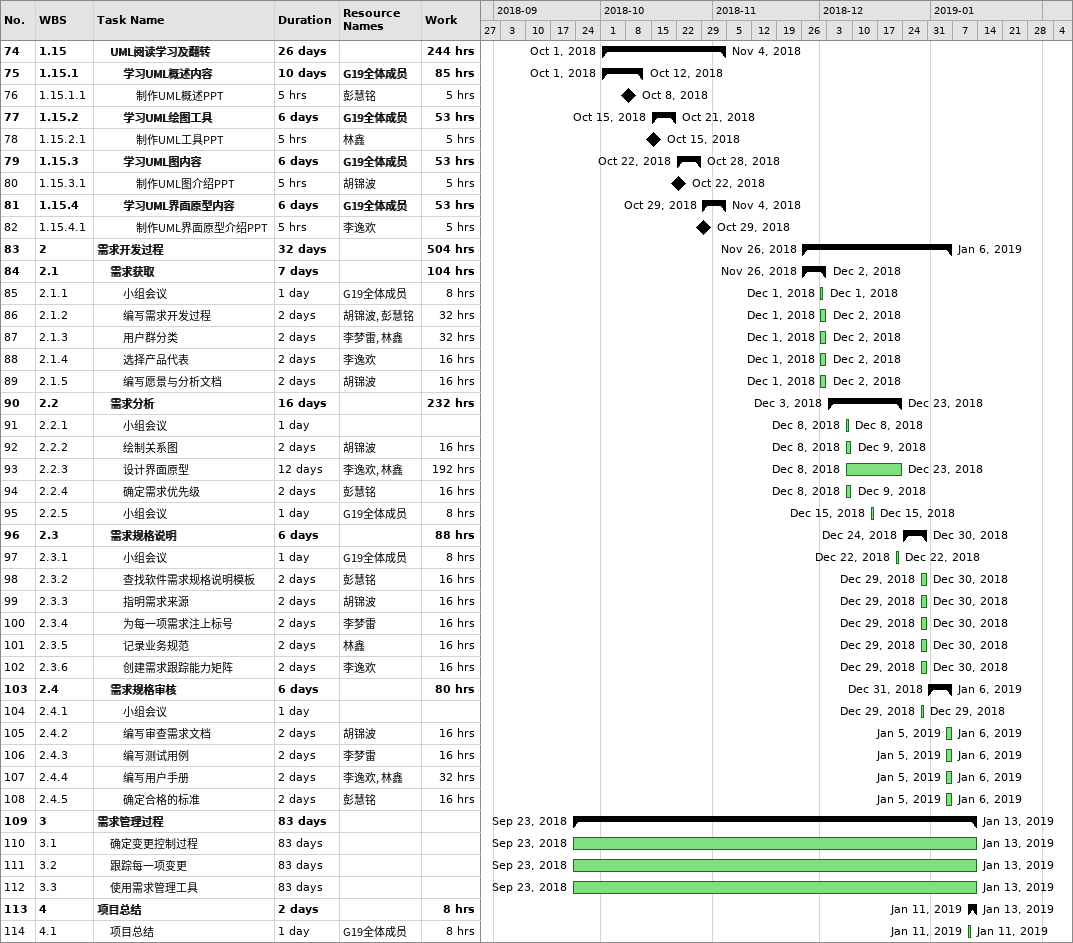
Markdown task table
| ID | WBS | Task | Duration | Start | Finish | Resources | Work (h) |
|---|---|---|---|---|---|---|---|
| 74 | 1.15 | **UML阅读学习及翻转** | 26d | 2018-10-01 | 2018-11-04 |  | 244 |
| 75 | 1.15.1 | **学习UML概述内容** | 10d | 2018-10-01 | 2018-10-12 | G19全体成员 | 85 |
| 76 | 1.15.1.1 | 制作UML概述PPT | 5h | 2018-10-08 | 2018-10-08 | 彭慧铭 | 5 |
| 77 | 1.15.2 | **学习UML绘图工具** | 6d | 2018-10-15 | 2018-10-21 | G19全体成员 | 53 |
| 78 | 1.15.2.1 | 制作UML工具PPT | 5h | 2018-10-15 | 2018-10-15 | 林鑫 | 5 |
| 79 | 1.15.3 | **学习UML图内容** | 6d | 2018-10-22 | 2018-10-28 | G19全体成员 | 53 |
| 80 | 1.15.3.1 | 制作UML图介绍PPT | 5h | 2018-10-22 | 2018-10-22 | 胡锦波 | 5 |
| 81 | 1.15.4 | **学习UML界面原型内容** | 6d | 2018-10-29 | 2018-11-04 | G19全体成员 | 53 |
| 82 | 1.15.4.1 | 制作UML界面原型介绍PPT | 5h | 2018-10-29 | 2018-10-29 | 李逸欢 | 5 |
| 83 | 2 | **需求开发过程** | 32d | 2018-11-26 | 2019-01-06 |  | 504 |
| 84 | 2.1 | **需求获取** | 7d | 2018-11-26 | 2018-12-02 |  | 104 |
| 85 | 2.1.1 | 小组会议 | 1d | 2018-12-01 | 2018-12-01 | G19全体成员 | 8 |
| 86 | 2.1.2 | 编写需求开发过程 | 2d | 2018-12-01 | 2018-12-02 | 胡锦波, 彭慧铭 | 32 |
| 87 | 2.1.3 | 用户群分类 | 2d | 2018-12-01 | 2018-12-02 | 李梦雷, 林鑫 | 32 |
| 88 | 2.1.4 | 选择产品代表 | 2d | 2018-12-01 | 2018-12-02 | 李逸欢 | 16 |
| 89 | 2.1.5 | 编写愿景与分析文档 | 2d | 2018-12-01 | 2018-12-02 | 胡锦波 | 16 |
| 90 | 2.2 | **需求分析** | 16d | 2018-12-03 | 2018-12-23 |  | 232 |
| 91 | 2.2.1 | 小组会议 | 1d | 2018-12-08 | 2018-12-08 |  |  |
| 92 | 2.2.2 | 绘制关系图 | 2d | 2018-12-08 | 2018-12-09 | 胡锦波 | 16 |
| 93 | 2.2.3 | 设计界面原型 | 12d | 2018-12-08 | 2018-12-23 | 李逸欢, 林鑫 | 192 |
| 94 | 2.2.4 | 确定需求优先级 | 2d | 2018-12-08 | 2018-12-09 | 彭慧铭 | 16 |
| 95 | 2.2.5 | 小组会议 | 1d | 2018-12-15 | 2018-12-15 | G19全体成员 | 8 |
| 96 | 2.3 | **需求规格说明** | 6d | 2018-12-24 | 2018-12-30 |  | 88 |
| 97 | 2.3.1 | 小组会议 | 1d | 2018-12-22 | 2018-12-22 | G19全体成员 | 8 |
| 98 | 2.3.2 | 查找软件需求规格说明模板 | 2d | 2018-12-29 | 2018-12-30 | 彭慧铭 | 16 |
| 99 | 2.3.3 | 指明需求来源 | 2d | 2018-12-29 | 2018-12-30 | 胡锦波 | 16 |
| 100 | 2.3.4 | 为每一项需求注上标号 | 2d | 2018-12-29 | 2018-12-30 | 李梦雷 | 16 |
| 101 | 2.3.5 | 记录业务规范 | 2d | 2018-12-29 | 2018-12-30 | 林鑫 | 16 |
| 102 | 2.3.6 | 创建需求跟踪能力矩阵 | 2d | 2018-12-29 | 2018-12-30 | 李逸欢 | 16 |
| 103 | 2.4 | **需求规格审核** | 6d | 2018-12-31 | 2019-01-06 |  | 80 |
| 104 | 2.4.1 | 小组会议 | 1d | 2018-12-29 | 2018-12-29 |  |  |
| 105 | 2.4.2 | 编写审查需求文档 | 2d | 2019-01-05 | 2019-01-06 | 胡锦波 | 16 |
| 106 | 2.4.3 | 编写测试用例 | 2d | 2019-01-05 | 2019-01-06 | 李梦雷 | 16 |
| 107 | 2.4.4 | 编写用户手册 | 2d | 2019-01-05 | 2019-01-06 | 李逸欢, 林鑫 | 32 |
| 108 | 2.4.5 | 确定合格的标准 | 2d | 2019-01-05 | 2019-01-06 | 彭慧铭 | 16 |
| 109 | 3 | **需求管理过程** | 83d | 2018-09-23 | 2019-01-13 |  |  |
| 110 | 3.1 | 确定变更控制过程 | 83d | 2018-09-23 | 2019-01-13 |  |  |
| 111 | 3.2 | 跟踪每一项变更 | 83d | 2018-09-23 | 2019-01-13 |  |  |
| 112 | 3.3 | 使用需求管理工具 | 83d | 2018-09-23 | 2019-01-13 |  |  |
| 113 | 4 | **项目总结** | 2d | 2019-01-11 | 2019-01-13 |  | 8 |
| 114 | 4.1 | 项目总结 | 1d | 2019-01-11 | 2019-01-11 | G19全体成员 | 8 |
